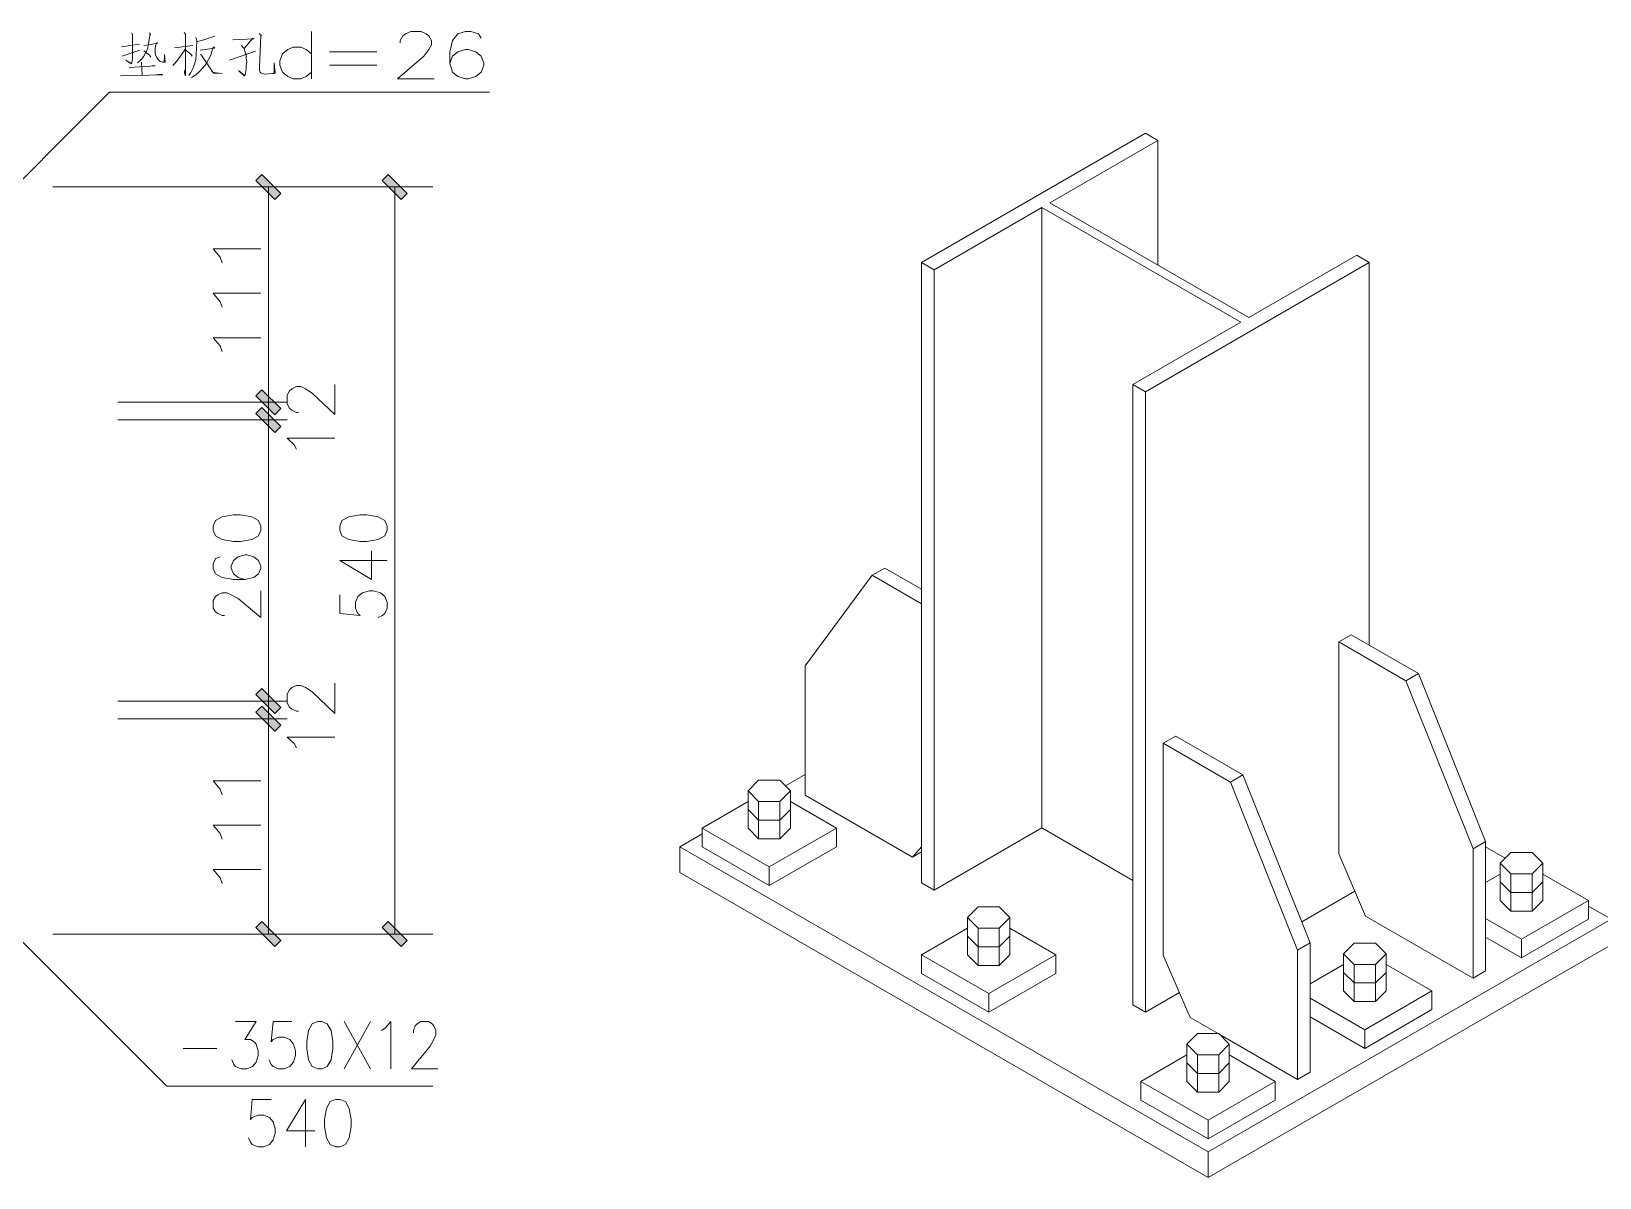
# Model space of a CAD drawing. Header units: millimetres. Extents: x 0 to 586, y 0 to 414.
# Drawn here: x 116.8 to 198.1, y 33.1 to 92.6 of the extents above; entities that cross this region are included whole.
import ezdxf

# ---------------------------------------------------------------- set-up
doc = ezdxf.new("R2010")
doc.units = ezdxf.units.MM

msp = doc.modelspace()

# ---------------------------------------------------------------- hatches: boundary and pattern name
h = msp.add_hatch(color=0)
h.dxf.hatch_style = 2
h.paths.add_polyline_path([(128.400528, 84.906556), (128.710972, 85.220528), (129.69875, 84.23275), (129.384778, 83.918778)])
h = msp.add_hatch(color=0)
h.dxf.hatch_style = 2
h.paths.add_polyline_path([(134.962194, 84.906556), (135.276167, 85.220528), (136.260417, 84.23275), (135.949972, 83.918778)])
h = msp.add_hatch(color=0)
h.dxf.hatch_style = 2
h.paths.add_polyline_path([(128.400528, 73.730556), (128.710972, 74.044528), (129.69875, 73.060278), (129.384778, 72.746306)])
h = msp.add_hatch(color=0)
h.dxf.hatch_style = 2
h.paths.add_polyline_path([(128.400528, 72.809806), (128.710972, 73.123778), (129.69875, 72.139528), (129.384778, 71.825556)])
h = msp.add_hatch(color=0)
h.dxf.hatch_style = 2
h.paths.add_polyline_path([(128.400528, 58.218917), (128.710972, 58.532889), (129.69875, 57.548639), (129.384778, 57.234667)])
h = msp.add_hatch(color=0)
h.dxf.hatch_style = 2
h.paths.add_polyline_path([(128.400528, 57.298167), (128.710972, 57.612139), (129.69875, 56.627889), (129.384778, 56.313917)])
h = msp.add_hatch(color=0)
h.dxf.hatch_style = 2
h.paths.add_polyline_path([(128.400528, 46.125694), (128.710972, 46.439667), (129.69875, 45.455417), (129.384778, 45.141444)])
h = msp.add_hatch(color=0)
h.dxf.hatch_style = 2
h.paths.add_polyline_path([(134.962194, 46.125694), (135.276167, 46.439667), (136.260417, 45.455417), (135.949972, 45.141444)])

# ---------------------------------------------------------------- linework, layer by layer
at = {"color": 0, "lineweight": 0}
for points in [[(121.422583, 91.845694), (122.3645, 91.983278)], [(121.958806, 92.565361), (122.004667, 92.48775), (122.004667, 91.245972), (121.9835, 91.108389), (121.958806, 91.013139), (121.937639, 90.953167), (121.644833, 91.147194), (121.937639, 90.991972)], [(122.879556, 92.565361), (122.925417, 92.48775), (122.900722, 92.427778), (122.833694, 92.022083), (122.787833, 91.78925), (122.7455, 91.651667), (122.678472, 91.517611), (122.58675, 91.362389), (122.473861, 91.207167), (122.385667, 91.108389), (122.297472, 91.051944), (122.251611, 91.013139)], [(122.58675, 91.905667), (122.611444, 91.905667), (123.306417, 92.022083), (123.260556, 92.060889), (123.193528, 91.8845), (123.172361, 91.729278), (123.172361, 91.53525), (123.193528, 91.401194), (123.260556, 91.284778), (123.327583, 91.186), (123.419306, 91.09075), (123.553361, 91.051944), (123.687417, 91.051944), (123.662722, 91.44), (123.641556, 91.051944)], [(124.675194, 92.583), (124.763389, 92.48775), (124.742222, 92.505389), (124.742222, 90.332278), (124.696361, 90.4875), (124.717528, 90.642722)], [(125.278444, 92.332528), (125.345472, 92.156139), (125.324306, 91.768083), (125.303139, 91.457639), (125.278444, 91.186), (125.211417, 90.935528), (125.123222, 90.720333), (125.0315, 90.505139), (124.922139, 90.349917)], [(126.266222, 92.388972), (125.705306, 92.194944), (125.370167, 92.117333)], [(127.208139, 92.194944), (128.308806, 92.254917), (128.241778, 92.293722), (127.790222, 91.750444), (127.723194, 91.828056), (127.656167, 91.905667)], [(128.576917, 92.526556), (128.689806, 92.427778), (128.665111, 92.448944), (128.598083, 90.759139), (128.598083, 90.621556), (128.622778, 90.526306), (128.665111, 90.4875), (128.732139, 90.448694), (128.869722, 90.427528), (129.271889, 90.448694), (129.360083, 90.448694), (129.405944, 90.466333), (129.360083, 91.013139), (129.360083, 90.448694)], [(131.282722, 92.642972), (131.282722, 90.177056)], [(135.893528, 92.053833), (135.893528, 92.173778), (136.027583, 92.406611), (136.165167, 92.523028), (136.436806, 92.642972), (136.980083, 92.642972), (137.248194, 92.523028), (137.385778, 92.406611), (137.519833, 92.173778), (137.519833, 91.937417), (137.385778, 91.701056), (137.114139, 91.351806), (135.755944, 90.177056), (137.657417, 90.177056)], [(140.098639, 92.290194), (139.961056, 92.523028), (139.555361, 92.642972), (139.283722, 92.642972), (138.878028, 92.523028), (138.606389, 92.173778), (138.468806, 91.584639), (138.468806, 90.999028), (138.606389, 90.529833), (138.878028, 90.293472), (139.283722, 90.177056), (139.421306, 90.177056), (139.827, 90.293472), (140.098639, 90.529833), (140.232694, 90.882611), (140.232694, 90.999028), (140.098639, 91.351806), (139.827, 91.584639), (139.421306, 91.701056), (139.283722, 91.701056), (138.878028, 91.584639), (138.606389, 91.351806), (138.468806, 90.999028)], [(121.464917, 91.362389), (122.385667, 91.672833)], [(122.58675, 91.634028), (122.879556, 91.401194), (122.946583, 91.302417)], [(124.742222, 91.729278), (124.516444, 91.401194), (124.336528, 91.147194), (124.181306, 90.953167), (124.089583, 90.875556)], [(124.181306, 91.78925), (125.123222, 91.905667)], [(124.763389, 91.672833), (125.0315, 91.457639), (125.098528, 91.362389)], [(125.504222, 91.672833), (126.266222, 91.768083), (126.199194, 91.845694), (126.153333, 91.711639), (126.065139, 91.401194), (125.95225, 91.186), (125.818194, 90.953167), (125.659444, 90.759139), (125.458361, 90.543944), (125.278444, 90.388722), (125.056194, 90.254667)], [(125.504222, 91.44), (125.57125, 91.418833), (126.199194, 90.466333), (126.647222, 90.448694), (126.199194, 90.505139), (126.107472, 90.58275)], [(127.028222, 91.147194), (128.375833, 91.612861)], [(127.790222, 91.750444), (127.836083, 91.612861), (127.903111, 91.418833), (127.903111, 91.245972), (127.927806, 91.069583), (127.903111, 90.875556), (127.903111, 90.720333), (127.881944, 90.58275), (127.85725, 90.448694), (127.836083, 90.349917), (127.814917, 90.311111), (127.500944, 90.603917), (127.814917, 90.349917)], [(131.282722, 91.468222), (131.011083, 91.701056), (130.739444, 91.821), (130.330222, 91.821), (130.058583, 91.701056), (129.790472, 91.468222), (129.652889, 91.115444), (129.652889, 90.882611), (129.790472, 90.529833), (130.058583, 90.293472), (130.330222, 90.177056), (130.739444, 90.177056), (131.011083, 90.293472), (131.282722, 90.529833)], [(132.231694, 91.584639), (134.672917, 91.584639)], [(121.376722, 90.332278), (123.574528, 90.388722), (123.5075, 90.427528), (123.214694, 90.388722)], [(121.82475, 90.759139), (123.172361, 90.854389), (123.080639, 90.875556), (122.925417, 90.83675)], [(122.473861, 91.051944), (122.498556, 90.349917)], [(132.231694, 90.882611), (134.672917, 90.882611)], [(113.841389, 82.514722), (120.812278, 89.485611)], [(120.812278, 89.485611), (140.529028, 89.485611)], [(162.948056, 80.641472), (174.568556, 87.351306)], [(175.217667, 86.977361), (174.568556, 87.351306)], [(175.217667, 86.977361), (169.619083, 83.742389)], [(175.217667, 80.507417), (175.217667, 86.977361)], [(117.866583, 84.567889), (137.583333, 84.567889)], [(130.033889, 84.567889), (121.242667, 84.567889)], [(129.049639, 73.395417), (129.049639, 84.567889)], [(135.611306, 45.790556), (135.611306, 84.567889)], [(169.199278, 83.5025), (163.600694, 80.267528)], [(169.199278, 83.5025), (169.199278, 51.300944)], [(179.518028, 77.544083), (169.199278, 83.5025)], [(169.619083, 83.742389), (179.937833, 77.783972)], [(126.657806, 80.630889), (126.541389, 80.916639), (126.188611, 81.347028), (128.654528, 81.347028)], [(162.948056, 48.443444), (162.948056, 80.641472)], [(163.600694, 80.267528), (162.948056, 80.641472)], [(186.189056, 80.641472), (174.568556, 73.935167)], [(185.536417, 81.018944), (179.937833, 77.783972)], [(186.189056, 80.641472), (185.536417, 81.018944)], [(186.189056, 60.787139), (186.189056, 80.641472)], [(163.600694, 80.267528), (163.600694, 48.0695)], [(126.657806, 78.32725), (126.541389, 78.613), (126.188611, 79.046917), (128.654528, 79.046917)], [(179.518028, 77.544083), (173.919444, 74.309111)], [(126.657806, 76.023611), (126.541389, 76.312889), (126.188611, 76.743278), (128.654528, 76.743278)], [(130.623028, 72.862722), (130.503083, 72.862722), (130.27025, 72.975611), (130.150306, 73.084972), (130.033889, 73.31075), (130.033889, 73.758778), (130.150306, 73.981028), (130.27025, 74.093917), (130.503083, 74.203278), (130.739444, 74.203278), (130.972278, 74.093917), (131.325056, 73.868139), (132.499806, 72.749833), (132.499806, 74.316167)], [(173.919444, 42.111083), (173.919444, 74.309111)], [(174.568556, 73.935167), (173.919444, 74.309111)], [(130.033889, 73.395417), (121.242667, 73.395417)], [(129.049639, 72.474667), (129.049639, 73.395417)], [(174.568556, 73.935167), (174.568556, 41.733611)], [(130.033889, 72.474667), (121.242667, 72.474667)], [(129.049639, 57.883778), (129.049639, 72.474667)], [(130.503083, 70.964778), (130.386667, 71.187028), (130.033889, 71.522167), (132.499806, 71.522167)], [(126.541389, 65.376778), (126.308556, 65.278), (126.188611, 64.981667), (126.188611, 64.784111), (126.308556, 64.487778), (126.657806, 64.29375), (127.246944, 64.194972), (127.832556, 64.194972), (128.30175, 64.29375), (128.538111, 64.487778), (128.654528, 64.784111), (128.654528, 64.882889), (128.538111, 65.179222), (128.30175, 65.376778), (127.948972, 65.475556), (127.832556, 65.475556), (127.479778, 65.376778), (127.246944, 65.179222), (127.127, 64.882889), (127.127, 64.784111), (127.246944, 64.487778), (127.479778, 64.29375), (127.832556, 64.194972)], [(132.753806, 65.179222), (134.39775, 64.194972), (134.39775, 65.673111)], [(132.753806, 65.179222), (135.216194, 65.179222)], [(160.393944, 64.410167), (156.9085, 59.714694)], [(161.043056, 64.784111), (160.393944, 64.410167)], [(162.948056, 62.932028), (160.393944, 64.410167)], [(161.043056, 64.784111), (162.948056, 63.683444)], [(126.77775, 62.321722), (126.657806, 62.321722), (126.424972, 62.4205), (126.308556, 62.519278), (126.188611, 62.713306), (126.188611, 63.108417), (126.308556, 63.305972), (126.424972, 63.40475), (126.657806, 63.503528), (126.894167, 63.503528), (127.127, 63.40475), (127.479778, 63.207194), (128.654528, 62.222944), (128.654528, 63.602306)], [(132.753806, 63.40475), (132.753806, 62.4205), (133.808611, 62.321722), (133.692194, 62.4205), (133.575778, 62.713306), (133.575778, 63.009639), (133.692194, 63.305972), (133.928556, 63.503528), (134.277806, 63.602306), (134.514167, 63.602306), (134.866944, 63.503528), (135.099778, 63.305972), (135.216194, 63.009639), (135.216194, 62.713306), (135.099778, 62.4205), (134.983361, 62.321722), (134.747, 62.222944)], [(185.257722, 61.323361), (184.608611, 60.949417)], [(185.257722, 61.323361), (188.743167, 59.312528)], [(188.094056, 58.935056), (184.608611, 60.949417)], [(184.608611, 60.949417), (184.608611, 49.946278)], [(156.9085, 59.714694), (156.9085, 53.004861)], [(130.623028, 57.351083), (130.503083, 57.351083), (130.27025, 57.463972), (130.150306, 57.573333), (130.033889, 57.799111), (130.033889, 58.243611), (130.150306, 58.469389), (130.27025, 58.582278), (130.503083, 58.691639), (130.739444, 58.691639), (130.972278, 58.582278), (131.325056, 58.3565), (132.499806, 57.238194), (132.499806, 58.804528)], [(188.743167, 59.312528), (188.094056, 58.935056)], [(191.5795, 50.214389), (188.094056, 58.935056)], [(188.743167, 59.312528), (192.228611, 50.588333)], [(130.033889, 57.883778), (121.242667, 57.883778)], [(129.049639, 56.963028), (129.049639, 57.883778)], [(130.033889, 56.963028), (121.242667, 56.963028)], [(129.049639, 45.790556), (129.049639, 56.963028)], [(130.503083, 55.453139), (130.386667, 55.675389), (130.033889, 56.010528), (132.499806, 56.010528)], [(176.149, 56.063444), (175.499889, 55.6895)], [(178.985333, 53.675139), (175.499889, 55.6895)], [(175.499889, 55.6895), (175.499889, 44.686361)], [(176.149, 56.063444), (179.634444, 54.052611)], [(126.657806, 53.0225), (126.541389, 53.311778), (126.188611, 53.742167), (128.654528, 53.742167)], [(154.4955, 53.770389), (153.945167, 53.220056)], [(155.599694, 53.770389), (154.4955, 53.770389)], [(156.153556, 53.220056), (155.599694, 53.770389)], [(156.9085, 54.077306), (155.885444, 53.488167)], [(179.634444, 54.052611), (178.985333, 53.675139)], [(179.634444, 54.052611), (183.119889, 45.331944)], [(153.945167, 53.220056), (154.4955, 52.666194)], [(153.945167, 52.253444), (153.945167, 53.220056)], [(155.599694, 52.666194), (156.153556, 53.220056)], [(156.153556, 53.220056), (156.153556, 52.253444)], [(156.9085, 53.004861), (162.485917, 49.784)], [(182.470778, 44.954472), (178.985333, 53.675139)], [(153.945167, 52.662667), (151.563917, 51.286833)], [(153.945167, 52.253444), (154.4955, 51.703111)], [(153.945167, 51.286833), (153.945167, 52.253444)], [(154.4955, 51.703111), (153.945167, 52.253444)], [(154.4955, 51.703111), (154.4955, 52.666194)], [(154.4955, 52.666194), (155.599694, 52.666194)], [(155.599694, 51.703111), (155.599694, 52.666194)], [(155.599694, 51.703111), (156.153556, 52.253444)], [(156.153556, 52.253444), (155.599694, 51.703111)], [(158.534806, 51.286833), (156.153556, 52.662667)], [(156.153556, 52.253444), (156.153556, 51.286833)], [(126.657806, 50.722389), (126.541389, 51.008139), (126.188611, 51.442056), (128.654528, 51.442056)], [(151.563917, 51.286833), (151.563917, 50.320222)], [(151.563917, 51.286833), (155.049361, 49.276)], [(154.4955, 50.7365), (153.945167, 51.286833)], [(154.4955, 50.7365), (154.4955, 51.703111)], [(154.4955, 51.703111), (155.599694, 51.703111)], [(155.599694, 51.703111), (154.4955, 51.703111)], [(155.049361, 49.276), (158.534806, 51.286833)], [(155.599694, 50.7365), (155.599694, 51.703111)], [(156.153556, 51.286833), (155.599694, 50.7365)], [(158.534806, 51.286833), (158.534806, 50.320222)], [(163.600694, 48.0695), (169.199278, 51.300944)], [(169.199278, 51.300944), (173.919444, 48.5775)], [(151.563917, 50.994028), (150.39975, 50.320222)], [(155.599694, 50.7365), (154.4955, 50.7365)], [(192.228611, 50.588333), (191.5795, 50.214389)], [(192.228611, 50.588333), (192.228611, 43.882028)], [(150.39975, 50.320222), (177.821167, 34.491083)], [(150.39975, 50.320222), (150.39975, 48.979667)], [(155.049361, 48.309389), (151.563917, 50.320222)], [(158.534806, 50.320222), (155.049361, 48.309389)], [(162.485917, 49.784), (162.948056, 50.320222)], [(162.948056, 50.052111), (162.485917, 49.784)], [(184.608611, 49.946278), (186.002083, 46.725417)], [(191.5795, 43.504556), (191.5795, 50.214389)], [(193.251667, 49.731083), (192.228611, 50.320222)], [(193.537417, 50.016833), (192.983556, 49.462972)], [(194.641611, 50.016833), (193.537417, 50.016833)], [(195.191944, 49.462972), (194.641611, 50.016833)], [(126.657806, 48.41875), (126.541389, 48.708028), (126.188611, 49.138417), (128.654528, 49.138417)], [(177.821167, 33.147), (150.39975, 48.979667)], [(155.049361, 49.276), (155.049361, 48.309389)], [(192.983556, 48.905583), (192.228611, 48.471667)], [(192.983556, 49.462972), (193.537417, 48.912639)], [(192.983556, 48.496361), (192.983556, 49.462972)], [(193.537417, 48.912639), (194.641611, 48.912639)], [(193.537417, 47.946028), (193.537417, 48.912639)], [(194.641611, 48.912639), (195.191944, 49.462972)], [(194.641611, 47.946028), (194.641611, 48.912639)], [(195.191944, 49.462972), (195.191944, 48.496361)], [(197.573194, 47.52975), (195.191944, 48.905583)], [(163.600694, 48.0695), (162.948056, 48.443444)], [(192.983556, 47.52975), (192.983556, 48.496361)], [(192.983556, 48.496361), (193.537417, 47.946028)], [(193.537417, 47.946028), (192.983556, 48.496361)], [(194.641611, 47.946028), (195.191944, 48.496361)], [(195.191944, 48.496361), (194.641611, 47.946028)], [(195.191944, 48.496361), (195.191944, 47.52975)], [(182.685972, 46.422028), (185.444694, 48.013056)], [(193.537417, 46.979417), (192.983556, 47.52975)], [(193.537417, 46.979417), (193.537417, 47.946028)], [(193.537417, 47.946028), (194.641611, 47.946028)], [(194.641611, 47.946028), (193.537417, 47.946028)], [(194.08775, 45.518917), (197.573194, 47.52975)], [(194.641611, 46.979417), (194.641611, 47.946028)], [(195.191944, 47.52975), (194.641611, 46.979417)], [(197.573194, 47.52975), (197.573194, 46.566667)], [(198.737361, 46.566667), (197.573194, 47.236944)], [(165.883167, 47.198139), (165.332833, 46.644278)], [(165.332833, 46.644278), (165.883167, 46.093944)], [(165.332833, 45.681194), (165.332833, 46.644278)], [(166.987361, 47.198139), (165.883167, 47.198139)], [(167.541222, 46.644278), (166.987361, 47.198139)], [(166.987361, 46.093944), (167.541222, 46.644278)], [(167.541222, 46.644278), (167.541222, 45.681194)], [(177.821167, 34.491083), (198.737361, 46.566667)], [(186.002083, 46.725417), (191.5795, 43.504556)], [(192.228611, 46.591361), (194.08775, 45.518917)], [(194.641611, 46.979417), (193.537417, 46.979417)], [(197.573194, 46.566667), (194.08775, 44.552306)], [(115.894556, 45.790556), (123.782667, 37.902444)], [(117.866583, 45.790556), (137.583333, 45.790556)], [(130.033889, 45.790556), (121.242667, 45.790556)], [(165.332833, 46.086889), (162.948056, 44.714583)], [(165.332833, 45.681194), (165.883167, 45.127333)], [(165.332833, 44.714583), (165.332833, 45.681194)], [(165.883167, 45.127333), (165.332833, 45.681194)], [(165.883167, 46.093944), (166.987361, 46.093944)], [(165.883167, 45.127333), (165.883167, 46.093944)], [(166.987361, 45.127333), (166.987361, 46.093944)], [(166.987361, 45.127333), (167.541222, 45.681194)], [(167.541222, 45.681194), (166.987361, 45.127333)], [(169.922472, 44.714583), (167.541222, 46.086889)], [(167.541222, 45.681194), (167.541222, 44.714583)], [(194.08775, 44.552306), (192.228611, 45.62475)], [(165.883167, 45.127333), (166.987361, 45.127333)], [(165.883167, 44.160722), (165.883167, 45.127333)], [(166.987361, 45.127333), (165.883167, 45.127333)], [(166.987361, 44.160722), (166.987361, 45.127333)], [(198.737361, 45.222583), (177.821167, 33.147)], [(183.119889, 45.331944), (182.470778, 44.954472)], [(182.470778, 38.248167), (182.470778, 44.954472)], [(183.119889, 45.331944), (183.119889, 38.622111)], [(185.402361, 45.317833), (184.852028, 44.7675)], [(186.506556, 45.317833), (185.402361, 45.317833)], [(187.060417, 44.7675), (186.506556, 45.317833)], [(194.08775, 45.518917), (194.08775, 44.552306)], [(162.948056, 44.714583), (162.948056, 43.747972)], [(162.948056, 44.714583), (166.437028, 42.700222)], [(165.883167, 44.160722), (165.332833, 44.714583)], [(166.987361, 44.160722), (165.883167, 44.160722)], [(166.437028, 42.700222), (169.922472, 44.714583)], [(167.541222, 44.714583), (166.987361, 44.160722)], [(169.922472, 44.714583), (169.922472, 43.747972)], [(175.499889, 44.686361), (176.893361, 41.4655)], [(184.852028, 44.210111), (183.119889, 43.21175)], [(184.852028, 44.7675), (185.402361, 44.213639)], [(184.852028, 43.800889), (184.852028, 44.7675)], [(185.402361, 44.213639), (186.506556, 44.213639)], [(185.402361, 43.250556), (185.402361, 44.213639)], [(186.506556, 44.213639), (187.060417, 44.7675)], [(186.506556, 43.250556), (186.506556, 44.213639)], [(187.060417, 44.7675), (187.060417, 43.800889)], [(189.441667, 42.834278), (187.060417, 44.210111)], [(166.437028, 41.733611), (162.948056, 43.747972)], [(169.922472, 43.747972), (166.437028, 41.733611)], [(184.852028, 43.800889), (185.402361, 43.250556)], [(184.852028, 42.834278), (184.852028, 43.800889)], [(185.402361, 43.250556), (184.852028, 43.800889)], [(185.402361, 43.250556), (186.506556, 43.250556)], [(186.506556, 43.250556), (185.402361, 43.250556)], [(185.402361, 42.283944), (185.402361, 43.250556)], [(186.506556, 43.250556), (187.060417, 43.800889)], [(187.060417, 43.800889), (186.506556, 43.250556)], [(186.506556, 42.283944), (186.506556, 43.250556)], [(187.060417, 43.800889), (187.060417, 42.834278)], [(192.228611, 43.882028), (191.5795, 43.504556)], [(166.437028, 42.700222), (166.437028, 41.733611)], [(174.568556, 41.733611), (176.335972, 42.753139)], [(182.470778, 42.834278), (182.470778, 41.867667)], [(183.119889, 42.460333), (185.956222, 40.823444)], [(185.402361, 42.283944), (184.852028, 42.834278)], [(185.956222, 40.823444), (189.441667, 42.834278)], [(187.060417, 42.834278), (186.506556, 42.283944)], [(189.441667, 42.834278), (189.441667, 41.867667)], [(174.568556, 41.733611), (173.919444, 42.111083)], [(186.506556, 42.283944), (185.402361, 42.283944)], [(189.441667, 41.867667), (185.956222, 39.856833)], [(127.34925, 41.253833), (128.418167, 41.253833), (127.836083, 40.315444), (128.125361, 40.315444), (128.319389, 40.199028), (128.418167, 40.082611), (128.513417, 39.729833), (128.513417, 39.493472), (128.418167, 39.140694), (128.224139, 38.907861), (127.931333, 38.791444), (127.642056, 38.791444), (127.34925, 38.907861), (127.250472, 39.024278), (127.155222, 39.260639)], [(130.263194, 41.253833), (129.293056, 41.253833), (129.194278, 40.199028), (129.293056, 40.315444), (129.582333, 40.431861), (129.875139, 40.431861), (130.167944, 40.315444), (130.361972, 40.082611), (130.457222, 39.729833), (130.457222, 39.493472), (130.361972, 39.140694), (130.167944, 38.907861), (129.875139, 38.791444), (129.582333, 38.791444), (129.293056, 38.907861), (129.194278, 39.024278), (129.099028, 39.260639)], [(132.983111, 38.791444), (134.344833, 41.253833)], [(132.983111, 41.253833), (134.344833, 38.791444)], [(134.926917, 40.784639), (135.120944, 40.901056), (135.410222, 41.253833), (135.410222, 38.791444)], [(136.577917, 40.668222), (136.577917, 40.784639), (136.673167, 41.021), (136.771944, 41.137417), (136.965972, 41.253833), (137.354028, 41.253833), (137.548056, 41.137417), (137.646833, 41.021), (137.742083, 40.784639), (137.742083, 40.551806), (137.646833, 40.315444), (137.452806, 39.962667), (136.479139, 38.791444), (137.840861, 38.791444)], [(176.893361, 41.4655), (178.353861, 40.622361)], [(185.956222, 39.856833), (183.119889, 41.493722)], [(185.956222, 40.823444), (185.956222, 39.856833)], [(177.270833, 40.622361), (176.716972, 40.072028)], [(176.716972, 40.072028), (177.270833, 39.518167)], [(176.716972, 39.105417), (176.716972, 40.072028)], [(178.375028, 40.622361), (177.270833, 40.622361)], [(178.925361, 40.072028), (178.375028, 40.622361)], [(178.375028, 39.518167), (178.925361, 40.072028)], [(178.40325, 40.594139), (182.470778, 38.248167)], [(178.925361, 40.072028), (178.925361, 39.105417)], [(124.629333, 39.84625), (126.379111, 39.84625)], [(176.716972, 39.514639), (174.335722, 38.138806)], [(176.716972, 39.105417), (177.270833, 38.555083)], [(176.716972, 38.138806), (176.716972, 39.105417)], [(177.270833, 38.555083), (176.716972, 39.105417)], [(177.270833, 39.518167), (178.375028, 39.518167)], [(177.270833, 38.555083), (177.270833, 39.518167)], [(178.375028, 38.555083), (178.375028, 39.518167)], [(178.375028, 38.555083), (178.925361, 39.105417)], [(178.925361, 39.105417), (178.375028, 38.555083)], [(181.306611, 38.138806), (178.925361, 39.514639)], [(178.925361, 39.105417), (178.925361, 38.138806)], [(177.270833, 38.555083), (178.375028, 38.555083)], [(177.270833, 37.588472), (177.270833, 38.555083)], [(178.375028, 38.555083), (177.270833, 38.555083)], [(178.375028, 37.588472), (178.375028, 38.555083)], [(183.119889, 38.622111), (182.470778, 38.248167)], [(123.782667, 37.902444), (137.583333, 37.902444)], [(174.335722, 38.138806), (174.335722, 37.172194)], [(174.335722, 38.138806), (177.821167, 36.127972)], [(177.270833, 37.588472), (176.716972, 38.138806)], [(178.375028, 37.588472), (177.270833, 37.588472)], [(177.821167, 36.127972), (181.306611, 38.138806)], [(178.925361, 38.138806), (178.375028, 37.588472)], [(181.306611, 38.138806), (181.306611, 37.172194)], [(129.204861, 37.211), (128.217083, 37.211), (128.118306, 36.156194), (128.217083, 36.272611), (128.513417, 36.392556), (128.80975, 36.392556), (129.106083, 36.272611), (129.303639, 36.039778), (129.402417, 35.687), (129.402417, 35.450639), (129.303639, 35.101389), (129.106083, 34.865028), (128.80975, 34.748611), (128.513417, 34.748611), (128.217083, 34.865028), (128.118306, 34.981444), (128.019528, 35.217806)], [(130.979333, 37.211), (129.991556, 35.570583), (131.469694, 35.570583)], [(130.979333, 37.211), (130.979333, 34.748611)], [(177.821167, 35.161361), (174.335722, 37.172194)], [(181.306611, 37.172194), (177.821167, 35.161361)], [(177.821167, 36.127972), (177.821167, 35.161361)], [(177.821167, 34.491083), (177.821167, 33.147)]]:
    msp.add_lwpolyline(points, dxfattribs=at)
for points in [[(128.400528, 84.906556), (128.710972, 85.220528), (129.69875, 84.23275), (129.384778, 83.918778)], [(134.962194, 84.906556), (135.276167, 85.220528), (136.260417, 84.23275), (135.949972, 83.918778)], [(128.400528, 73.730556), (128.710972, 74.044528), (129.69875, 73.060278), (129.384778, 72.746306)], [(128.400528, 72.809806), (128.710972, 73.123778), (129.69875, 72.139528), (129.384778, 71.825556)], [(126.188611, 66.756139), (126.308556, 66.459806), (126.657806, 66.265778), (127.246944, 66.167), (127.599722, 66.167), (128.185333, 66.265778), (128.538111, 66.459806), (128.654528, 66.756139), (128.654528, 66.953694), (128.538111, 67.250028), (128.185333, 67.447583), (127.599722, 67.546361), (127.246944, 67.546361), (126.657806, 67.447583), (126.308556, 67.250028), (126.188611, 66.953694)], [(132.753806, 66.756139), (132.870222, 66.459806), (133.223, 66.265778), (133.808611, 66.167), (134.161389, 66.167), (134.747, 66.265778), (135.099778, 66.459806), (135.216194, 66.756139), (135.216194, 66.953694), (135.099778, 67.250028), (134.747, 67.447583), (134.161389, 67.546361), (133.808611, 67.546361), (133.223, 67.447583), (132.870222, 67.250028), (132.753806, 66.953694)], [(128.400528, 58.218917), (128.710972, 58.532889), (129.69875, 57.548639), (129.384778, 57.234667)], [(128.400528, 57.298167), (128.710972, 57.612139), (129.69875, 56.627889), (129.384778, 56.313917)], [(128.400528, 46.125694), (128.710972, 46.439667), (129.69875, 45.455417), (129.384778, 45.141444)], [(134.962194, 46.125694), (135.276167, 46.439667), (136.260417, 45.455417), (135.949972, 45.141444)], [(131.624917, 41.253833), (131.332111, 41.137417), (131.138083, 40.784639), (131.039306, 40.199028), (131.039306, 39.84625), (131.138083, 39.260639), (131.332111, 38.907861), (131.624917, 38.791444), (131.818944, 38.791444), (132.108222, 38.907861), (132.30225, 39.260639), (132.401028, 39.84625), (132.401028, 40.199028), (132.30225, 40.784639), (132.108222, 41.137417), (131.818944, 41.253833)], [(132.55625, 37.211), (132.259917, 37.094583), (132.062361, 36.741806), (131.963583, 36.156194), (131.963583, 35.803417), (132.062361, 35.217806), (132.259917, 34.865028), (132.55625, 34.748611), (132.753806, 34.748611), (133.050139, 34.865028), (133.247694, 35.217806), (133.342944, 35.803417), (133.342944, 36.156194), (133.247694, 36.741806), (133.050139, 37.094583), (132.753806, 37.211)]]:
    msp.add_lwpolyline(points, close=True, dxfattribs=at)

doc.saveas('drawing.dxf')
